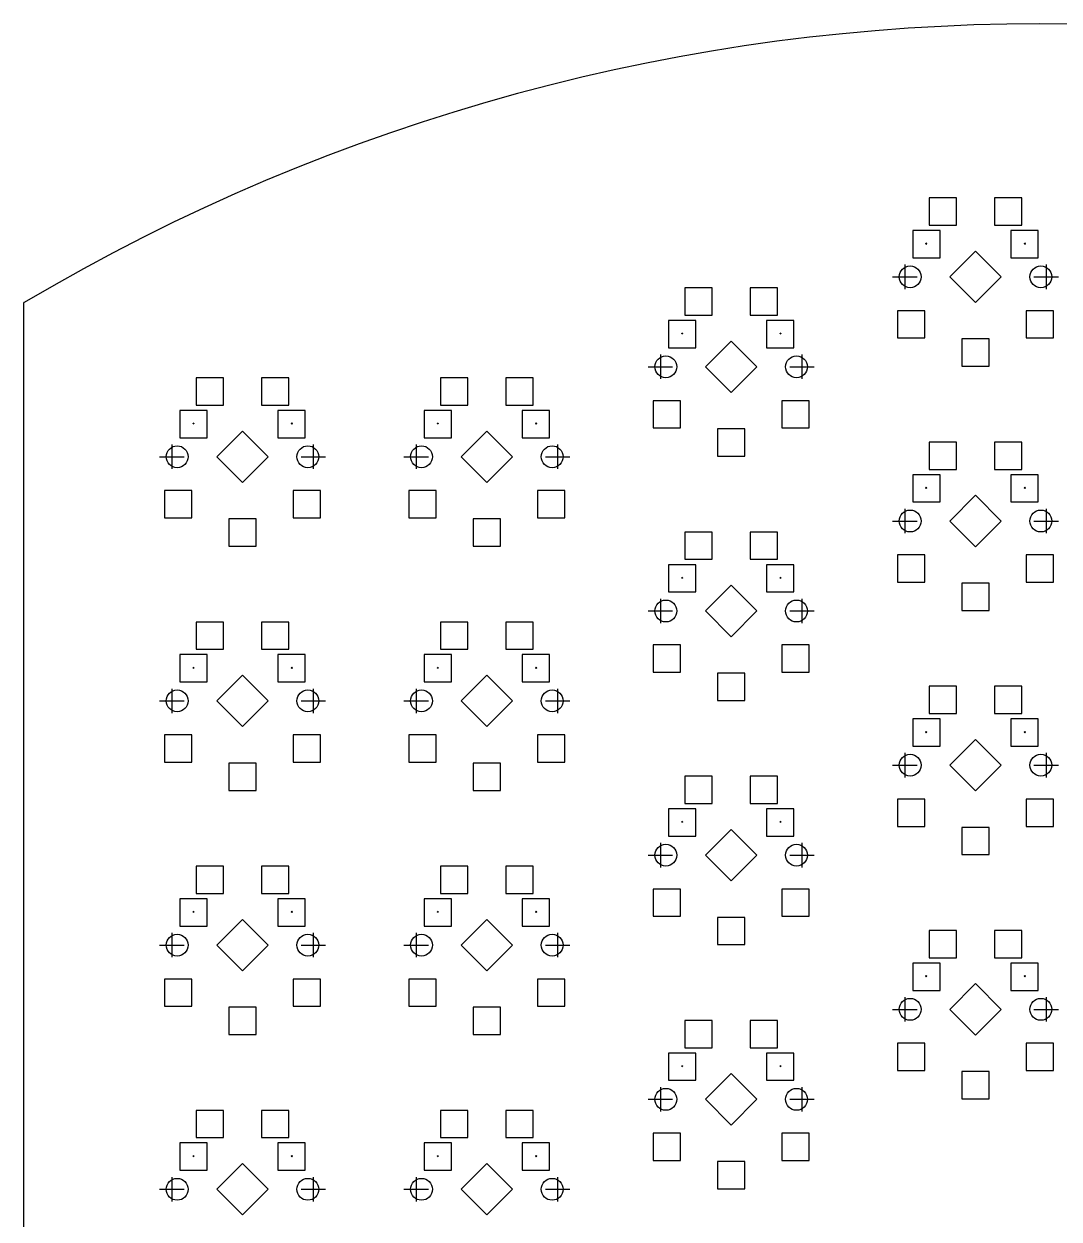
# Model space of a CAD drawing. Extents: x -0.75 to 6.14, y -2.87 to 3.57.
# Drawn here: x -0.669 to 2.5, y -0.091 to 3.57 of the extents above; entities that cross this region are included whole.
import ezdxf

# ---------------------------------------------------------------- set-up
doc = ezdxf.new("R2010")
doc.units = 0
doc.header["$MEASUREMENT"] = 0
doc.layers.add('BLACK', color=7, linetype='CONTINUOUS')

msp = doc.modelspace()

# ---------------------------------------------------------------- linework, layer by layer
at = {"layer": 'BLACK', "linetype": 'CONTINUOUS'}
for p, q in [((2.1858, 3.037), (2.1023, 3.037)), ((2.1023, 3.037), (2.1023, 2.9535)), ((2.1858, 2.9535), (2.1858, 3.037)), ((2.3859, 3.037), (2.3023, 3.037)), ((2.3023, 3.037), (2.3023, 2.9535)), ((2.3859, 2.9535), (2.3859, 3.037)), ((2.1359, 2.937), (2.0523, 2.937)), ((2.0523, 2.937), (2.0523, 2.8535)), ((2.1023, 2.9535), (2.1858, 2.9535)), ((2.1359, 2.8535), (2.1359, 2.937)), ((2.3023, 2.9535), (2.3859, 2.9535)), ((2.4358, 2.937), (2.3523, 2.937)), ((2.3523, 2.937), (2.3523, 2.8535)), ((2.4358, 2.937), (2.3523, 2.937)), ((2.3523, 2.937), (2.3523, 2.8535)), ((2.4358, 2.8535), (2.4358, 2.937)), ((2.4358, 2.8535), (2.4358, 2.937)), ((2.0915, 2.8988), (2.0955, 2.8949)), ((2.0955, 2.8988), (2.0915, 2.8949)), ((2.3927, 2.8988), (2.3967, 2.8949)), ((2.3967, 2.8988), (2.3927, 2.8949)), ((2.2441, 2.874), (2.1654, 2.7953)), ((2.3228, 2.7953), (2.2441, 2.874)), ((2.0276, 2.8327), (2.0276, 2.7579)), ((2.0523, 2.8535), (2.1359, 2.8535)), ((2.3523, 2.8535), (2.4358, 2.8535)), ((2.3523, 2.8535), (2.4358, 2.8535)), ((2.4606, 2.8327), (2.4606, 2.7579)), ((1.9902, 2.7953), (2.065, 2.7953)), ((2.1654, 2.7953), (2.2441, 2.7165)), ((2.2441, 2.7165), (2.3228, 2.7953)), ((2.4232, 2.7953), (2.498, 2.7953)), ((1.4378, 2.7614), (1.3543, 2.7614)), ((1.3543, 2.7614), (1.3543, 2.6779)), ((1.4378, 2.6779), (1.4378, 2.7614)), ((1.6378, 2.7614), (1.5543, 2.7614)), ((1.5543, 2.7614), (1.5543, 2.6779)), ((1.6378, 2.6779), (1.6378, 2.7614)), ((-0.6683, 2.7165), (-0.6693, 2.7165)), ((-0.6693, -0.3937), (-0.6693, 2.7165)), ((1.3543, 2.6779), (1.4378, 2.6779)), ((1.5543, 2.6779), (1.6378, 2.6779)), ((2.089, 2.6914), (2.0055, 2.6914)), ((2.0055, 2.6914), (2.0055, 2.6079)), ((2.089, 2.6079), (2.089, 2.6914)), ((2.4827, 2.6914), (2.3992, 2.6914)), ((2.3992, 2.6914), (2.3992, 2.6079)), ((2.4827, 2.6079), (2.4827, 2.6914)), ((1.3878, 2.6614), (1.3043, 2.6614)), ((1.3043, 2.6614), (1.3043, 2.5779)), ((1.3878, 2.5779), (1.3878, 2.6614)), ((1.6878, 2.6614), (1.6043, 2.6614)), ((1.6043, 2.6614), (1.6043, 2.5779)), ((1.6878, 2.6614), (1.6043, 2.6614)), ((1.6043, 2.6614), (1.6043, 2.5779)), ((1.6878, 2.5779), (1.6878, 2.6614)), ((1.6878, 2.5779), (1.6878, 2.6614)), ((1.3435, 2.6232), (1.3474, 2.6193)), ((1.3474, 2.6232), (1.3435, 2.6193)), ((1.6447, 2.6232), (1.6486, 2.6193)), ((1.6486, 2.6232), (1.6447, 2.6193)), ((2.0055, 2.6079), (2.089, 2.6079)), ((2.2858, 2.6048), (2.2023, 2.6048)), ((2.2023, 2.6048), (2.2023, 2.5212)), ((2.2858, 2.5212), (2.2858, 2.6048)), ((2.3992, 2.6079), (2.4827, 2.6079)), ((1.3043, 2.5779), (1.3878, 2.5779)), ((1.4961, 2.5984), (1.4173, 2.5197)), ((1.5748, 2.5197), (1.4961, 2.5984)), ((1.6043, 2.5779), (1.6878, 2.5779)), ((1.6043, 2.5779), (1.6878, 2.5779)), ((1.2795, 2.5571), (1.2795, 2.4823)), ((1.7126, 2.5571), (1.7126, 2.4823)), ((1.2421, 2.5197), (1.3169, 2.5197)), ((1.4173, 2.5197), (1.4961, 2.4409)), ((1.4961, 2.4409), (1.5748, 2.5197)), ((1.6752, 2.5197), (1.75, 2.5197)), ((2.2023, 2.5212), (2.2858, 2.5212)), ((-0.0582, 2.4859), (-0.1418, 2.4859)), ((-0.1418, 2.4859), (-0.1418, 2.4023)), ((-0.0582, 2.4023), (-0.0582, 2.4859)), ((0.1418, 2.4859), (0.0582, 2.4859)), ((0.0582, 2.4859), (0.0582, 2.4023)), ((0.1418, 2.4023), (0.1418, 2.4859)), ((0.6898, 2.4859), (0.6063, 2.4859)), ((0.6063, 2.4859), (0.6063, 2.4023)), ((0.6898, 2.4023), (0.6898, 2.4859)), ((0.8898, 2.4859), (0.8063, 2.4859)), ((0.8063, 2.4859), (0.8063, 2.4023)), ((0.8898, 2.4023), (0.8898, 2.4859)), ((-0.1082, 2.3859), (-0.1918, 2.3859)), ((-0.1918, 2.3859), (-0.1918, 2.3023)), ((-0.1418, 2.4023), (-0.0582, 2.4023)), ((-0.1082, 2.3023), (-0.1082, 2.3859)), ((0.0582, 2.4023), (0.1418, 2.4023)), ((0.1918, 2.3859), (0.1082, 2.3859)), ((0.1082, 2.3859), (0.1082, 2.3023)), ((0.1918, 2.3859), (0.1082, 2.3859)), ((0.1082, 2.3859), (0.1082, 2.3023)), ((0.1918, 2.3023), (0.1918, 2.3859)), ((0.1918, 2.3023), (0.1918, 2.3859)), ((0.6398, 2.3859), (0.5563, 2.3859)), ((0.5563, 2.3859), (0.5563, 2.3023)), ((0.6063, 2.4023), (0.6898, 2.4023)), ((0.6398, 2.3023), (0.6398, 2.3859)), ((0.8063, 2.4023), (0.8898, 2.4023)), ((0.9398, 2.3859), (0.8563, 2.3859)), ((0.8563, 2.3859), (0.8563, 2.3023)), ((0.9398, 2.3859), (0.8563, 2.3859)), ((0.8563, 2.3859), (0.8563, 2.3023)), ((0.9398, 2.3023), (0.9398, 2.3859)), ((0.9398, 2.3023), (0.9398, 2.3859)), ((1.341, 2.4158), (1.2574, 2.4158)), ((1.2574, 2.4158), (1.2574, 2.3323)), ((1.341, 2.3323), (1.341, 2.4158)), ((1.7347, 2.4158), (1.6511, 2.4158)), ((1.6511, 2.4158), (1.6511, 2.3323)), ((1.7347, 2.3323), (1.7347, 2.4158)), ((-0.1526, 2.3476), (-0.1486, 2.3437)), ((-0.1486, 2.3476), (-0.1526, 2.3437)), ((0.1486, 2.3476), (0.1526, 2.3437)), ((0.1526, 2.3476), (0.1486, 2.3437)), ((0.5955, 2.3476), (0.5994, 2.3437)), ((0.5994, 2.3476), (0.5955, 2.3437)), ((0.8967, 2.3476), (0.9006, 2.3437)), ((0.9006, 2.3476), (0.8967, 2.3437)), ((0, 2.3228), (-0.0787, 2.2441)), ((0.0787, 2.2441), (0, 2.3228)), ((0.748, 2.3228), (0.6693, 2.2441)), ((0.8268, 2.2441), (0.748, 2.3228)), ((1.2574, 2.3323), (1.341, 2.3323)), ((1.5378, 2.3292), (1.4543, 2.3292)), ((1.4543, 2.3292), (1.4543, 2.2456)), ((1.5378, 2.2456), (1.5378, 2.3292)), ((1.6511, 2.3323), (1.7347, 2.3323)), ((-0.2165, 2.2815), (-0.2165, 2.2067)), ((-0.1918, 2.3023), (-0.1082, 2.3023)), ((0.1082, 2.3023), (0.1918, 2.3023)), ((0.1082, 2.3023), (0.1918, 2.3023)), ((0.2165, 2.2815), (0.2165, 2.2067)), ((0.5315, 2.2815), (0.5315, 2.2067)), ((0.5563, 2.3023), (0.6398, 2.3023)), ((0.8563, 2.3023), (0.9398, 2.3023)), ((0.8563, 2.3023), (0.9398, 2.3023)), ((0.9646, 2.2815), (0.9646, 2.2067)), ((2.1858, 2.289), (2.1023, 2.289)), ((2.1023, 2.289), (2.1023, 2.2055)), ((2.1858, 2.2055), (2.1858, 2.289)), ((2.3859, 2.289), (2.3023, 2.289)), ((2.3023, 2.289), (2.3023, 2.2055)), ((2.3859, 2.2055), (2.3859, 2.289)), ((-0.2539, 2.2441), (-0.1791, 2.2441)), ((-0.0787, 2.2441), (0, 2.1654)), ((0, 2.1654), (0.0787, 2.2441)), ((0.1791, 2.2441), (0.2539, 2.2441)), ((0.4941, 2.2441), (0.5689, 2.2441)), ((0.6693, 2.2441), (0.748, 2.1654)), ((0.748, 2.1654), (0.8268, 2.2441)), ((0.9272, 2.2441), (1.002, 2.2441)), ((1.4543, 2.2456), (1.5378, 2.2456)), ((2.1023, 2.2055), (2.1858, 2.2055)), ((2.3023, 2.2055), (2.3859, 2.2055)), ((2.1359, 2.189), (2.0523, 2.189)), ((2.0523, 2.189), (2.0523, 2.1055)), ((2.1359, 2.1055), (2.1359, 2.189)), ((2.4358, 2.189), (2.3523, 2.189)), ((2.3523, 2.189), (2.3523, 2.1055)), ((2.4358, 2.189), (2.3523, 2.189)), ((2.3523, 2.189), (2.3523, 2.1055)), ((2.4358, 2.1055), (2.4358, 2.189)), ((2.4358, 2.1055), (2.4358, 2.189)), ((-0.1551, 2.1402), (-0.2386, 2.1402)), ((-0.2386, 2.1402), (-0.2386, 2.0567)), ((-0.1551, 2.0567), (-0.1551, 2.1402)), ((0.2386, 2.1402), (0.1551, 2.1402)), ((0.1551, 2.1402), (0.1551, 2.0567)), ((0.2386, 2.0567), (0.2386, 2.1402)), ((0.5929, 2.1402), (0.5094, 2.1402)), ((0.5094, 2.1402), (0.5094, 2.0567)), ((0.5929, 2.0567), (0.5929, 2.1402)), ((0.9866, 2.1402), (0.9031, 2.1402)), ((0.9031, 2.1402), (0.9031, 2.0567)), ((0.9866, 2.0567), (0.9866, 2.1402)), ((2.0915, 2.1508), (2.0955, 2.1469)), ((2.0955, 2.1508), (2.0915, 2.1469)), ((2.2441, 2.126), (2.1654, 2.0472)), ((2.3228, 2.0472), (2.2441, 2.126)), ((2.3927, 2.1508), (2.3967, 2.1469)), ((2.3967, 2.1508), (2.3927, 2.1469)), ((2.0523, 2.1055), (2.1359, 2.1055)), ((2.3523, 2.1055), (2.4358, 2.1055)), ((2.3523, 2.1055), (2.4358, 2.1055)), ((-0.2386, 2.0567), (-0.1551, 2.0567)), ((0.0418, 2.0536), (-0.0418, 2.0536)), ((-0.0418, 2.0536), (-0.0418, 1.9701)), ((0.0418, 1.9701), (0.0418, 2.0536)), ((0.1551, 2.0567), (0.2386, 2.0567)), ((0.5094, 2.0567), (0.5929, 2.0567)), ((0.7898, 2.0536), (0.7063, 2.0536)), ((0.7063, 2.0536), (0.7063, 1.9701)), ((0.7898, 1.9701), (0.7898, 2.0536)), ((0.9031, 2.0567), (0.9866, 2.0567)), ((2.0276, 2.0846), (2.0276, 2.0098)), ((2.4606, 2.0846), (2.4606, 2.0098)), ((1.9902, 2.0472), (2.065, 2.0472)), ((2.1654, 2.0472), (2.2441, 1.9685)), ((2.2441, 1.9685), (2.3228, 2.0472)), ((2.4232, 2.0472), (2.498, 2.0472)), ((1.4378, 2.0134), (1.3543, 2.0134)), ((1.3543, 2.0134), (1.3543, 1.9299)), ((1.4378, 1.9299), (1.4378, 2.0134)), ((1.6378, 2.0134), (1.5543, 2.0134)), ((1.5543, 2.0134), (1.5543, 1.9299)), ((1.6378, 1.9299), (1.6378, 2.0134)), ((-0.0418, 1.9701), (0.0418, 1.9701)), ((0.7063, 1.9701), (0.7898, 1.9701)), ((2.089, 1.9433), (2.0055, 1.9433)), ((2.0055, 1.9433), (2.0055, 1.8598)), ((2.089, 1.8598), (2.089, 1.9433)), ((2.4827, 1.9433), (2.3992, 1.9433)), ((2.3992, 1.9433), (2.3992, 1.8598)), ((2.4827, 1.8598), (2.4827, 1.9433)), ((1.3878, 1.9134), (1.3043, 1.9134)), ((1.3043, 1.9134), (1.3043, 1.8299)), ((1.3543, 1.9299), (1.4378, 1.9299)), ((1.3878, 1.8299), (1.3878, 1.9134)), ((1.5543, 1.9299), (1.6378, 1.9299)), ((1.6878, 1.9134), (1.6043, 1.9134)), ((1.6043, 1.9134), (1.6043, 1.8299)), ((1.6878, 1.9134), (1.6043, 1.9134)), ((1.6043, 1.9134), (1.6043, 1.8299)), ((1.6878, 1.8299), (1.6878, 1.9134)), ((1.6878, 1.8299), (1.6878, 1.9134)), ((1.3435, 1.8752), (1.3474, 1.8713)), ((1.3474, 1.8752), (1.3435, 1.8713)), ((1.6447, 1.8752), (1.6486, 1.8713)), ((1.6486, 1.8752), (1.6447, 1.8713)), ((1.4961, 1.8504), (1.4173, 1.7716)), ((1.5748, 1.7716), (1.4961, 1.8504)), ((2.0055, 1.8598), (2.089, 1.8598)), ((2.2858, 1.8567), (2.2023, 1.8567)), ((2.2023, 1.8567), (2.2023, 1.7732)), ((2.2858, 1.7732), (2.2858, 1.8567)), ((2.3992, 1.8598), (2.4827, 1.8598)), ((1.2795, 1.8091), (1.2795, 1.7343)), ((1.3043, 1.8299), (1.3878, 1.8299)), ((1.6043, 1.8299), (1.6878, 1.8299)), ((1.6043, 1.8299), (1.6878, 1.8299)), ((1.7126, 1.8091), (1.7126, 1.7343)), ((1.2421, 1.7716), (1.3169, 1.7716)), ((1.4173, 1.7716), (1.4961, 1.6929)), ((1.4961, 1.6929), (1.5748, 1.7716)), ((1.6752, 1.7716), (1.75, 1.7716)), ((2.2023, 1.7732), (2.2858, 1.7732)), ((-0.0582, 1.7378), (-0.1418, 1.7378)), ((-0.1418, 1.7378), (-0.1418, 1.6543)), ((-0.0582, 1.6543), (-0.0582, 1.7378)), ((0.1418, 1.7378), (0.0582, 1.7378)), ((0.0582, 1.7378), (0.0582, 1.6543)), ((0.1418, 1.6543), (0.1418, 1.7378)), ((0.6898, 1.7378), (0.6063, 1.7378)), ((0.6063, 1.7378), (0.6063, 1.6543)), ((0.6898, 1.6543), (0.6898, 1.7378)), ((0.8898, 1.7378), (0.8063, 1.7378)), ((0.8063, 1.7378), (0.8063, 1.6543)), ((0.8898, 1.6543), (0.8898, 1.7378)), ((-0.1418, 1.6543), (-0.0582, 1.6543)), ((0.0582, 1.6543), (0.1418, 1.6543)), ((0.6063, 1.6543), (0.6898, 1.6543)), ((0.8063, 1.6543), (0.8898, 1.6543)), ((1.341, 1.6677), (1.2574, 1.6677)), ((1.2574, 1.6677), (1.2574, 1.5842)), ((1.341, 1.5842), (1.341, 1.6677)), ((1.7347, 1.6677), (1.6511, 1.6677)), ((1.6511, 1.6677), (1.6511, 1.5842)), ((1.7347, 1.5842), (1.7347, 1.6677)), ((-0.1082, 1.6378), (-0.1918, 1.6378)), ((-0.1918, 1.6378), (-0.1918, 1.5543)), ((-0.1082, 1.5543), (-0.1082, 1.6378)), ((0.1918, 1.6378), (0.1082, 1.6378)), ((0.1082, 1.6378), (0.1082, 1.5543)), ((0.1918, 1.6378), (0.1082, 1.6378)), ((0.1082, 1.6378), (0.1082, 1.5543)), ((0.1918, 1.5543), (0.1918, 1.6378)), ((0.1918, 1.5543), (0.1918, 1.6378)), ((0.6398, 1.6378), (0.5563, 1.6378)), ((0.5563, 1.6378), (0.5563, 1.5543)), ((0.6398, 1.5543), (0.6398, 1.6378)), ((0.9398, 1.6378), (0.8563, 1.6378)), ((0.8563, 1.6378), (0.8563, 1.5543)), ((0.9398, 1.6378), (0.8563, 1.6378)), ((0.8563, 1.6378), (0.8563, 1.5543)), ((0.9398, 1.5543), (0.9398, 1.6378)), ((0.9398, 1.5543), (0.9398, 1.6378)), ((-0.1526, 1.5996), (-0.1486, 1.5957)), ((-0.1486, 1.5996), (-0.1526, 1.5957)), ((0, 1.5748), (-0.0787, 1.4961)), ((0.0787, 1.4961), (0, 1.5748)), ((0.1486, 1.5996), (0.1526, 1.5957)), ((0.1526, 1.5996), (0.1486, 1.5957)), ((0.5955, 1.5996), (0.5994, 1.5957)), ((0.5994, 1.5996), (0.5955, 1.5957)), ((0.748, 1.5748), (0.6693, 1.4961)), ((0.8268, 1.4961), (0.748, 1.5748)), ((0.8967, 1.5996), (0.9006, 1.5957)), ((0.9006, 1.5996), (0.8967, 1.5957)), ((1.2574, 1.5842), (1.341, 1.5842)), ((1.5378, 1.5811), (1.4543, 1.5811)), ((1.4543, 1.5811), (1.4543, 1.4976)), ((1.5378, 1.4976), (1.5378, 1.5811)), ((1.6511, 1.5842), (1.7347, 1.5842)), ((-0.1918, 1.5543), (-0.1082, 1.5543)), ((0.1082, 1.5543), (0.1918, 1.5543)), ((0.1082, 1.5543), (0.1918, 1.5543)), ((0.5563, 1.5543), (0.6398, 1.5543)), ((0.8563, 1.5543), (0.9398, 1.5543)), ((0.8563, 1.5543), (0.9398, 1.5543)), ((2.1858, 1.541), (2.1023, 1.541)), ((2.1023, 1.541), (2.1023, 1.4574)), ((2.1858, 1.4574), (2.1858, 1.541)), ((2.3859, 1.541), (2.3023, 1.541)), ((2.3023, 1.541), (2.3023, 1.4574)), ((2.3859, 1.4574), (2.3859, 1.541)), ((-0.2165, 1.5335), (-0.2165, 1.4587)), ((0.2165, 1.5335), (0.2165, 1.4587)), ((0.5315, 1.5335), (0.5315, 1.4587)), ((0.9646, 1.5335), (0.9646, 1.4587)), ((-0.2539, 1.4961), (-0.1791, 1.4961)), ((-0.0787, 1.4961), (0, 1.4173)), ((0, 1.4173), (0.0787, 1.4961)), ((0.1791, 1.4961), (0.2539, 1.4961)), ((0.4941, 1.4961), (0.5689, 1.4961)), ((0.6693, 1.4961), (0.748, 1.4173)), ((0.748, 1.4173), (0.8268, 1.4961)), ((0.9272, 1.4961), (1.002, 1.4961)), ((1.4543, 1.4976), (1.5378, 1.4976)), ((2.1359, 1.441), (2.0523, 1.441)), ((2.0523, 1.441), (2.0523, 1.3575)), ((2.1023, 1.4574), (2.1858, 1.4574)), ((2.1359, 1.3575), (2.1359, 1.441)), ((2.3023, 1.4574), (2.3859, 1.4574)), ((2.4358, 1.441), (2.3523, 1.441)), ((2.3523, 1.441), (2.3523, 1.3575)), ((2.4358, 1.441), (2.3523, 1.441)), ((2.3523, 1.441), (2.3523, 1.3575)), ((2.4358, 1.3575), (2.4358, 1.441)), ((2.4358, 1.3575), (2.4358, 1.441)), ((-0.1551, 1.3921), (-0.2386, 1.3921)), ((-0.2386, 1.3921), (-0.2386, 1.3086)), ((-0.1551, 1.3086), (-0.1551, 1.3921)), ((0.2386, 1.3921), (0.1551, 1.3921)), ((0.1551, 1.3921), (0.1551, 1.3086)), ((0.2386, 1.3086), (0.2386, 1.3921)), ((0.5929, 1.3921), (0.5094, 1.3921)), ((0.5094, 1.3921), (0.5094, 1.3086)), ((0.5929, 1.3086), (0.5929, 1.3921)), ((0.9866, 1.3921), (0.9031, 1.3921)), ((0.9031, 1.3921), (0.9031, 1.3086)), ((0.9866, 1.3086), (0.9866, 1.3921)), ((2.0915, 1.4028), (2.0955, 1.3988)), ((2.0955, 1.4028), (2.0915, 1.3988)), ((2.3927, 1.4028), (2.3967, 1.3988)), ((2.3967, 1.4028), (2.3927, 1.3988)), ((2.0523, 1.3575), (2.1359, 1.3575)), ((2.2441, 1.378), (2.1654, 1.2992)), ((2.3228, 1.2992), (2.2441, 1.378)), ((2.3523, 1.3575), (2.4358, 1.3575)), ((2.3523, 1.3575), (2.4358, 1.3575)), ((2.0276, 1.3366), (2.0276, 1.2618)), ((2.4606, 1.3366), (2.4606, 1.2618)), ((-0.2386, 1.3086), (-0.1551, 1.3086)), ((0.0418, 1.3055), (-0.0418, 1.3055)), ((-0.0418, 1.3055), (-0.0418, 1.222)), ((0.0418, 1.222), (0.0418, 1.3055)), ((0.1551, 1.3086), (0.2386, 1.3086)), ((0.5094, 1.3086), (0.5929, 1.3086)), ((0.7898, 1.3055), (0.7063, 1.3055)), ((0.7063, 1.3055), (0.7063, 1.222)), ((0.7898, 1.222), (0.7898, 1.3055)), ((0.9031, 1.3086), (0.9866, 1.3086)), ((1.9902, 1.2992), (2.065, 1.2992)), ((2.1654, 1.2992), (2.2441, 1.2205)), ((2.2441, 1.2205), (2.3228, 1.2992)), ((2.4232, 1.2992), (2.498, 1.2992)), ((1.4378, 1.2654), (1.3543, 1.2654)), ((1.3543, 1.2654), (1.3543, 1.1819)), ((1.4378, 1.1819), (1.4378, 1.2654)), ((1.6378, 1.2654), (1.5543, 1.2654)), ((1.5543, 1.2654), (1.5543, 1.1819)), ((1.6378, 1.1819), (1.6378, 1.2654)), ((-0.0418, 1.222), (0.0418, 1.222)), ((0.7063, 1.222), (0.7898, 1.222)), ((1.3543, 1.1819), (1.4378, 1.1819)), ((1.5543, 1.1819), (1.6378, 1.1819)), ((2.089, 1.1953), (2.0055, 1.1953)), ((2.0055, 1.1953), (2.0055, 1.1118)), ((2.089, 1.1118), (2.089, 1.1953)), ((2.4827, 1.1953), (2.3992, 1.1953)), ((2.3992, 1.1953), (2.3992, 1.1118)), ((2.4827, 1.1118), (2.4827, 1.1953)), ((1.3878, 1.1654), (1.3043, 1.1654)), ((1.3043, 1.1654), (1.3043, 1.0819)), ((1.3878, 1.0819), (1.3878, 1.1654)), ((1.6878, 1.1654), (1.6043, 1.1654)), ((1.6043, 1.1654), (1.6043, 1.0819)), ((1.6878, 1.1654), (1.6043, 1.1654)), ((1.6043, 1.1654), (1.6043, 1.0819)), ((1.6878, 1.0819), (1.6878, 1.1654)), ((1.6878, 1.0819), (1.6878, 1.1654)), ((1.3435, 1.1272), (1.3474, 1.1232)), ((1.3474, 1.1272), (1.3435, 1.1232)), ((1.4961, 1.1024), (1.4173, 1.0236)), ((1.5748, 1.0236), (1.4961, 1.1024)), ((1.6447, 1.1272), (1.6486, 1.1232)), ((1.6486, 1.1272), (1.6447, 1.1232)), ((2.0055, 1.1118), (2.089, 1.1118)), ((2.2858, 1.1087), (2.2023, 1.1087)), ((2.2023, 1.1087), (2.2023, 1.0252)), ((2.2858, 1.0252), (2.2858, 1.1087)), ((2.3992, 1.1118), (2.4827, 1.1118)), ((1.3043, 1.0819), (1.3878, 1.0819)), ((1.6043, 1.0819), (1.6878, 1.0819)), ((1.6043, 1.0819), (1.6878, 1.0819)), ((1.2795, 1.061), (1.2795, 0.9862)), ((1.7126, 1.061), (1.7126, 0.9862)), ((-0.0582, 0.9898), (-0.1418, 0.9898)), ((-0.1418, 0.9898), (-0.1418, 0.9063)), ((-0.0582, 0.9063), (-0.0582, 0.9898)), ((0.1418, 0.9898), (0.0582, 0.9898)), ((0.0582, 0.9898), (0.0582, 0.9063)), ((0.1418, 0.9063), (0.1418, 0.9898)), ((0.6898, 0.9898), (0.6063, 0.9898)), ((0.6063, 0.9898), (0.6063, 0.9063)), ((0.6898, 0.9063), (0.6898, 0.9898)), ((0.8898, 0.9898), (0.8063, 0.9898)), ((0.8063, 0.9898), (0.8063, 0.9063)), ((0.8898, 0.9063), (0.8898, 0.9898)), ((1.2421, 1.0236), (1.3169, 1.0236)), ((1.4173, 1.0236), (1.4961, 0.9449)), ((1.4961, 0.9449), (1.5748, 1.0236)), ((1.6752, 1.0236), (1.75, 1.0236)), ((2.2023, 1.0252), (2.2858, 1.0252)), ((1.341, 0.9197), (1.2574, 0.9197)), ((1.2574, 0.9197), (1.2574, 0.8362)), ((1.341, 0.8362), (1.341, 0.9197)), ((1.7347, 0.9197), (1.6511, 0.9197)), ((1.6511, 0.9197), (1.6511, 0.8362)), ((1.7347, 0.8362), (1.7347, 0.9197)), ((-0.1082, 0.8898), (-0.1918, 0.8898)), ((-0.1918, 0.8898), (-0.1918, 0.8063)), ((-0.1418, 0.9063), (-0.0582, 0.9063)), ((-0.1082, 0.8063), (-0.1082, 0.8898)), ((0.0582, 0.9063), (0.1418, 0.9063)), ((0.1918, 0.8898), (0.1082, 0.8898)), ((0.1082, 0.8898), (0.1082, 0.8063)), ((0.1918, 0.8898), (0.1082, 0.8898)), ((0.1082, 0.8898), (0.1082, 0.8063)), ((0.1918, 0.8063), (0.1918, 0.8898)), ((0.1918, 0.8063), (0.1918, 0.8898)), ((0.6398, 0.8898), (0.5563, 0.8898)), ((0.5563, 0.8898), (0.5563, 0.8063)), ((0.6063, 0.9063), (0.6898, 0.9063)), ((0.6398, 0.8063), (0.6398, 0.8898)), ((0.8063, 0.9063), (0.8898, 0.9063)), ((0.9398, 0.8898), (0.8563, 0.8898)), ((0.8563, 0.8898), (0.8563, 0.8063)), ((0.9398, 0.8898), (0.8563, 0.8898)), ((0.8563, 0.8898), (0.8563, 0.8063)), ((0.9398, 0.8063), (0.9398, 0.8898)), ((0.9398, 0.8063), (0.9398, 0.8898)), ((-0.1526, 0.8516), (-0.1486, 0.8476)), ((-0.1486, 0.8516), (-0.1526, 0.8476)), ((0.1486, 0.8516), (0.1526, 0.8476)), ((0.1526, 0.8516), (0.1486, 0.8476)), ((0.5955, 0.8516), (0.5994, 0.8476)), ((0.5994, 0.8516), (0.5955, 0.8476)), ((0.8967, 0.8516), (0.9006, 0.8476)), ((0.9006, 0.8516), (0.8967, 0.8476)), ((-0.1918, 0.8063), (-0.1082, 0.8063)), ((0, 0.8268), (-0.0787, 0.748)), ((0.0787, 0.748), (0, 0.8268)), ((0.1082, 0.8063), (0.1918, 0.8063)), ((0.1082, 0.8063), (0.1918, 0.8063)), ((0.5563, 0.8063), (0.6398, 0.8063)), ((0.748, 0.8268), (0.6693, 0.748)), ((0.8268, 0.748), (0.748, 0.8268)), ((0.8563, 0.8063), (0.9398, 0.8063)), ((0.8563, 0.8063), (0.9398, 0.8063)), ((1.2574, 0.8362), (1.341, 0.8362)), ((1.5378, 0.8331), (1.4543, 0.8331)), ((1.4543, 0.8331), (1.4543, 0.7496)), ((1.5378, 0.7496), (1.5378, 0.8331)), ((1.6511, 0.8362), (1.7347, 0.8362)), ((-0.2165, 0.7854), (-0.2165, 0.7106)), ((0.2165, 0.7854), (0.2165, 0.7106)), ((0.5315, 0.7854), (0.5315, 0.7106)), ((0.9646, 0.7854), (0.9646, 0.7106)), ((2.1858, 0.7929), (2.1023, 0.7929)), ((2.1023, 0.7929), (2.1023, 0.7094)), ((2.1858, 0.7094), (2.1858, 0.7929)), ((2.3859, 0.7929), (2.3023, 0.7929)), ((2.3023, 0.7929), (2.3023, 0.7094)), ((2.3859, 0.7094), (2.3859, 0.7929)), ((-0.2539, 0.748), (-0.1791, 0.748)), ((-0.0787, 0.748), (0, 0.6693)), ((0, 0.6693), (0.0787, 0.748)), ((0.1791, 0.748), (0.2539, 0.748)), ((0.4941, 0.748), (0.5689, 0.748)), ((0.6693, 0.748), (0.748, 0.6693)), ((0.748, 0.6693), (0.8268, 0.748)), ((0.9272, 0.748), (1.002, 0.748)), ((1.4543, 0.7496), (1.5378, 0.7496)), ((2.1023, 0.7094), (2.1858, 0.7094)), ((2.3023, 0.7094), (2.3859, 0.7094)), ((2.1359, 0.6929), (2.0523, 0.6929)), ((2.0523, 0.6929), (2.0523, 0.6094)), ((2.1359, 0.6094), (2.1359, 0.6929)), ((2.4358, 0.6929), (2.3523, 0.6929)), ((2.3523, 0.6929), (2.3523, 0.6094)), ((2.4358, 0.6929), (2.3523, 0.6929)), ((2.3523, 0.6929), (2.3523, 0.6094)), ((2.4358, 0.6094), (2.4358, 0.6929)), ((2.4358, 0.6094), (2.4358, 0.6929)), ((-0.1551, 0.6441), (-0.2386, 0.6441)), ((-0.2386, 0.6441), (-0.2386, 0.5606)), ((-0.1551, 0.5606), (-0.1551, 0.6441)), ((0.2386, 0.6441), (0.1551, 0.6441)), ((0.1551, 0.6441), (0.1551, 0.5606)), ((0.2386, 0.5606), (0.2386, 0.6441)), ((0.5929, 0.6441), (0.5094, 0.6441)), ((0.5094, 0.6441), (0.5094, 0.5606)), ((0.5929, 0.5606), (0.5929, 0.6441)), ((0.9866, 0.6441), (0.9031, 0.6441)), ((0.9031, 0.6441), (0.9031, 0.5606)), ((0.9866, 0.5606), (0.9866, 0.6441)), ((2.0915, 0.6547), (2.0955, 0.6508)), ((2.0955, 0.6547), (2.0915, 0.6508)), ((2.2441, 0.6299), (2.1654, 0.5512)), ((2.3228, 0.5512), (2.2441, 0.6299)), ((2.3927, 0.6547), (2.3967, 0.6508)), ((2.3967, 0.6547), (2.3927, 0.6508)), ((2.0276, 0.5886), (2.0276, 0.5138)), ((2.0523, 0.6094), (2.1359, 0.6094)), ((2.3523, 0.6094), (2.4358, 0.6094)), ((2.3523, 0.6094), (2.4358, 0.6094)), ((2.4606, 0.5886), (2.4606, 0.5138)), ((-0.2386, 0.5606), (-0.1551, 0.5606)), ((0.0418, 0.5575), (-0.0418, 0.5575)), ((-0.0418, 0.5575), (-0.0418, 0.474)), ((0.0418, 0.474), (0.0418, 0.5575)), ((0.1551, 0.5606), (0.2386, 0.5606)), ((0.5094, 0.5606), (0.5929, 0.5606)), ((0.7898, 0.5575), (0.7063, 0.5575)), ((0.7063, 0.5575), (0.7063, 0.474)), ((0.7898, 0.474), (0.7898, 0.5575)), ((0.9031, 0.5606), (0.9866, 0.5606)), ((1.9902, 0.5512), (2.065, 0.5512)), ((2.1654, 0.5512), (2.2441, 0.4724)), ((2.2441, 0.4724), (2.3228, 0.5512)), ((2.4232, 0.5512), (2.498, 0.5512)), ((1.4378, 0.5173), (1.3543, 0.5173)), ((1.3543, 0.5173), (1.3543, 0.4338)), ((1.4378, 0.4338), (1.4378, 0.5173)), ((1.6378, 0.5173), (1.5543, 0.5173)), ((1.5543, 0.5173), (1.5543, 0.4338)), ((1.6378, 0.4338), (1.6378, 0.5173)), ((-0.0418, 0.474), (0.0418, 0.474)), ((0.7063, 0.474), (0.7898, 0.474)), ((2.089, 0.4473), (2.0055, 0.4473)), ((2.0055, 0.4473), (2.0055, 0.3638)), ((2.089, 0.3638), (2.089, 0.4473)), ((2.4827, 0.4473), (2.3992, 0.4473)), ((2.3992, 0.4473), (2.3992, 0.3638)), ((2.4827, 0.3638), (2.4827, 0.4473)), ((1.3878, 0.4173), (1.3043, 0.4173)), ((1.3043, 0.4173), (1.3043, 0.3338)), ((1.3543, 0.4338), (1.4378, 0.4338)), ((1.3878, 0.3338), (1.3878, 0.4173)), ((1.5543, 0.4338), (1.6378, 0.4338)), ((1.6878, 0.4173), (1.6043, 0.4173)), ((1.6043, 0.4173), (1.6043, 0.3338)), ((1.6878, 0.4173), (1.6043, 0.4173)), ((1.6043, 0.4173), (1.6043, 0.3338)), ((1.6878, 0.3338), (1.6878, 0.4173)), ((1.6878, 0.3338), (1.6878, 0.4173)), ((1.3435, 0.3791), (1.3474, 0.3752)), ((1.3474, 0.3791), (1.3435, 0.3752)), ((1.6447, 0.3791), (1.6486, 0.3752)), ((1.6486, 0.3791), (1.6447, 0.3752)), ((1.3043, 0.3338), (1.3878, 0.3338)), ((1.4961, 0.3543), (1.4173, 0.2756)), ((1.5748, 0.2756), (1.4961, 0.3543)), ((1.6043, 0.3338), (1.6878, 0.3338)), ((1.6043, 0.3338), (1.6878, 0.3338)), ((2.0055, 0.3638), (2.089, 0.3638)), ((2.2858, 0.3607), (2.2023, 0.3607)), ((2.2023, 0.3607), (2.2023, 0.2771)), ((2.2858, 0.2771), (2.2858, 0.3607)), ((2.3992, 0.3638), (2.4827, 0.3638)), ((1.2795, 0.313), (1.2795, 0.2382)), ((1.7126, 0.313), (1.7126, 0.2382)), ((1.2421, 0.2756), (1.3169, 0.2756)), ((1.4173, 0.2756), (1.4961, 0.1968)), ((1.4961, 0.1968), (1.5748, 0.2756)), ((1.6752, 0.2756), (1.75, 0.2756)), ((2.2023, 0.2771), (2.2858, 0.2771)), ((-0.0582, 0.2418), (-0.1418, 0.2418)), ((-0.1418, 0.2418), (-0.1418, 0.1582)), ((-0.0582, 0.1582), (-0.0582, 0.2418)), ((0.1418, 0.2418), (0.0582, 0.2418)), ((0.0582, 0.2418), (0.0582, 0.1582)), ((0.1418, 0.1582), (0.1418, 0.2418)), ((0.6898, 0.2418), (0.6063, 0.2418)), ((0.6063, 0.2418), (0.6063, 0.1582)), ((0.6898, 0.1582), (0.6898, 0.2418)), ((0.8898, 0.2418), (0.8063, 0.2418)), ((0.8063, 0.2418), (0.8063, 0.1582)), ((0.8898, 0.1582), (0.8898, 0.2418)), ((-0.1418, 0.1582), (-0.0582, 0.1582)), ((0.0582, 0.1582), (0.1418, 0.1582)), ((0.6063, 0.1582), (0.6898, 0.1582)), ((0.8063, 0.1582), (0.8898, 0.1582)), ((1.341, 0.1717), (1.2574, 0.1717)), ((1.2574, 0.1717), (1.2574, 0.0882)), ((1.341, 0.0882), (1.341, 0.1717)), ((1.7347, 0.1717), (1.6511, 0.1717)), ((1.6511, 0.1717), (1.6511, 0.0882)), ((1.7347, 0.0882), (1.7347, 0.1717)), ((-0.1082, 0.1418), (-0.1918, 0.1418)), ((-0.1918, 0.1418), (-0.1918, 0.0582)), ((-0.1082, 0.0582), (-0.1082, 0.1418)), ((0.1918, 0.1418), (0.1082, 0.1418)), ((0.1082, 0.1418), (0.1082, 0.0582)), ((0.1918, 0.1418), (0.1082, 0.1418)), ((0.1082, 0.1418), (0.1082, 0.0582)), ((0.1918, 0.0582), (0.1918, 0.1418)), ((0.1918, 0.0582), (0.1918, 0.1418)), ((0.6398, 0.1418), (0.5563, 0.1418)), ((0.5563, 0.1418), (0.5563, 0.0582)), ((0.6398, 0.0582), (0.6398, 0.1418)), ((0.9398, 0.1418), (0.8563, 0.1418)), ((0.8563, 0.1418), (0.8563, 0.0582)), ((0.9398, 0.1418), (0.8563, 0.1418)), ((0.8563, 0.1418), (0.8563, 0.0582)), ((0.9398, 0.0582), (0.9398, 0.1418)), ((0.9398, 0.0582), (0.9398, 0.1418)), ((-0.1526, 0.1035), (-0.1486, 0.0996)), ((-0.1486, 0.1035), (-0.1526, 0.0996)), ((0, 0.0787), (-0.0787, 0)), ((0.0787, 0), (0, 0.0787)), ((0.1486, 0.1035), (0.1526, 0.0996)), ((0.1526, 0.1035), (0.1486, 0.0996)), ((0.5955, 0.1035), (0.5994, 0.0996)), ((0.5994, 0.1035), (0.5955, 0.0996)), ((0.748, 0.0787), (0.6693, 0)), ((0.8268, 0), (0.748, 0.0787)), ((0.8967, 0.1035), (0.9006, 0.0996)), ((0.9006, 0.1035), (0.8967, 0.0996)), ((1.2574, 0.0882), (1.341, 0.0882)), ((1.5378, 0.0851), (1.4543, 0.0851)), ((1.4543, 0.0851), (1.4543, 0.0015)), ((1.5378, 0.0015), (1.5378, 0.0851)), ((1.6511, 0.0882), (1.7347, 0.0882)), ((-0.2165, 0.0374), (-0.2165, -0.0374)), ((-0.1918, 0.0582), (-0.1082, 0.0582)), ((0.1082, 0.0582), (0.1918, 0.0582)), ((0.1082, 0.0582), (0.1918, 0.0582)), ((0.2165, 0.0374), (0.2165, -0.0374)), ((0.5315, 0.0374), (0.5315, -0.0374)), ((0.5563, 0.0582), (0.6398, 0.0582)), ((0.8563, 0.0582), (0.9398, 0.0582)), ((0.8563, 0.0582), (0.9398, 0.0582)), ((0.9646, 0.0374), (0.9646, -0.0374)), ((-0.2539, 0), (-0.1791, 0)), ((-0.0787, 0), (0, -0.0787)), ((0, -0.0787), (0.0787, 0)), ((0.1791, 0), (0.2539, 0)), ((0.4941, 0), (0.5689, 0)), ((0.6693, 0), (0.748, -0.0787)), ((0.748, -0.0787), (0.8268, 0)), ((0.9272, 0), (1.002, 0)), ((1.4543, 0.0015), (1.5378, 0.0015))]:
    msp.add_line(p, q, dxfattribs=at)
at = {"layer": 'BLACK'}
for centre in [(2.0441, 2.7953), (2.4441, 2.7953), (1.2961, 2.5197), (1.6961, 2.5197), (-0.2, 2.2441), (0.2, 2.2441), (0.548, 2.2441), (0.948, 2.2441), (2.0441, 2.0472), (2.4441, 2.0472), (1.2961, 1.7716), (1.6961, 1.7716), (-0.2, 1.4961), (0.2, 1.4961), (0.548, 1.4961), (0.948, 1.4961), (2.0441, 1.2992), (2.4441, 1.2992), (1.2961, 1.0236), (1.6961, 1.0236), (-0.2, 0.748), (0.2, 0.748), (0.548, 0.748), (0.948, 0.748), (2.0441, 0.5512), (2.4441, 0.5512), (1.2961, 0.2756), (1.6961, 0.2756), (-0.2, 0), (0.2, 0), (0.548, 0), (0.948, 0)]:
    msp.add_circle(centre, 0.0335, dxfattribs=at)
msp.add_arc((2.4409, -2.5197), 6.0898, 59.2986, 120.701, dxfattribs=at)

doc.saveas('drawing.dxf')
